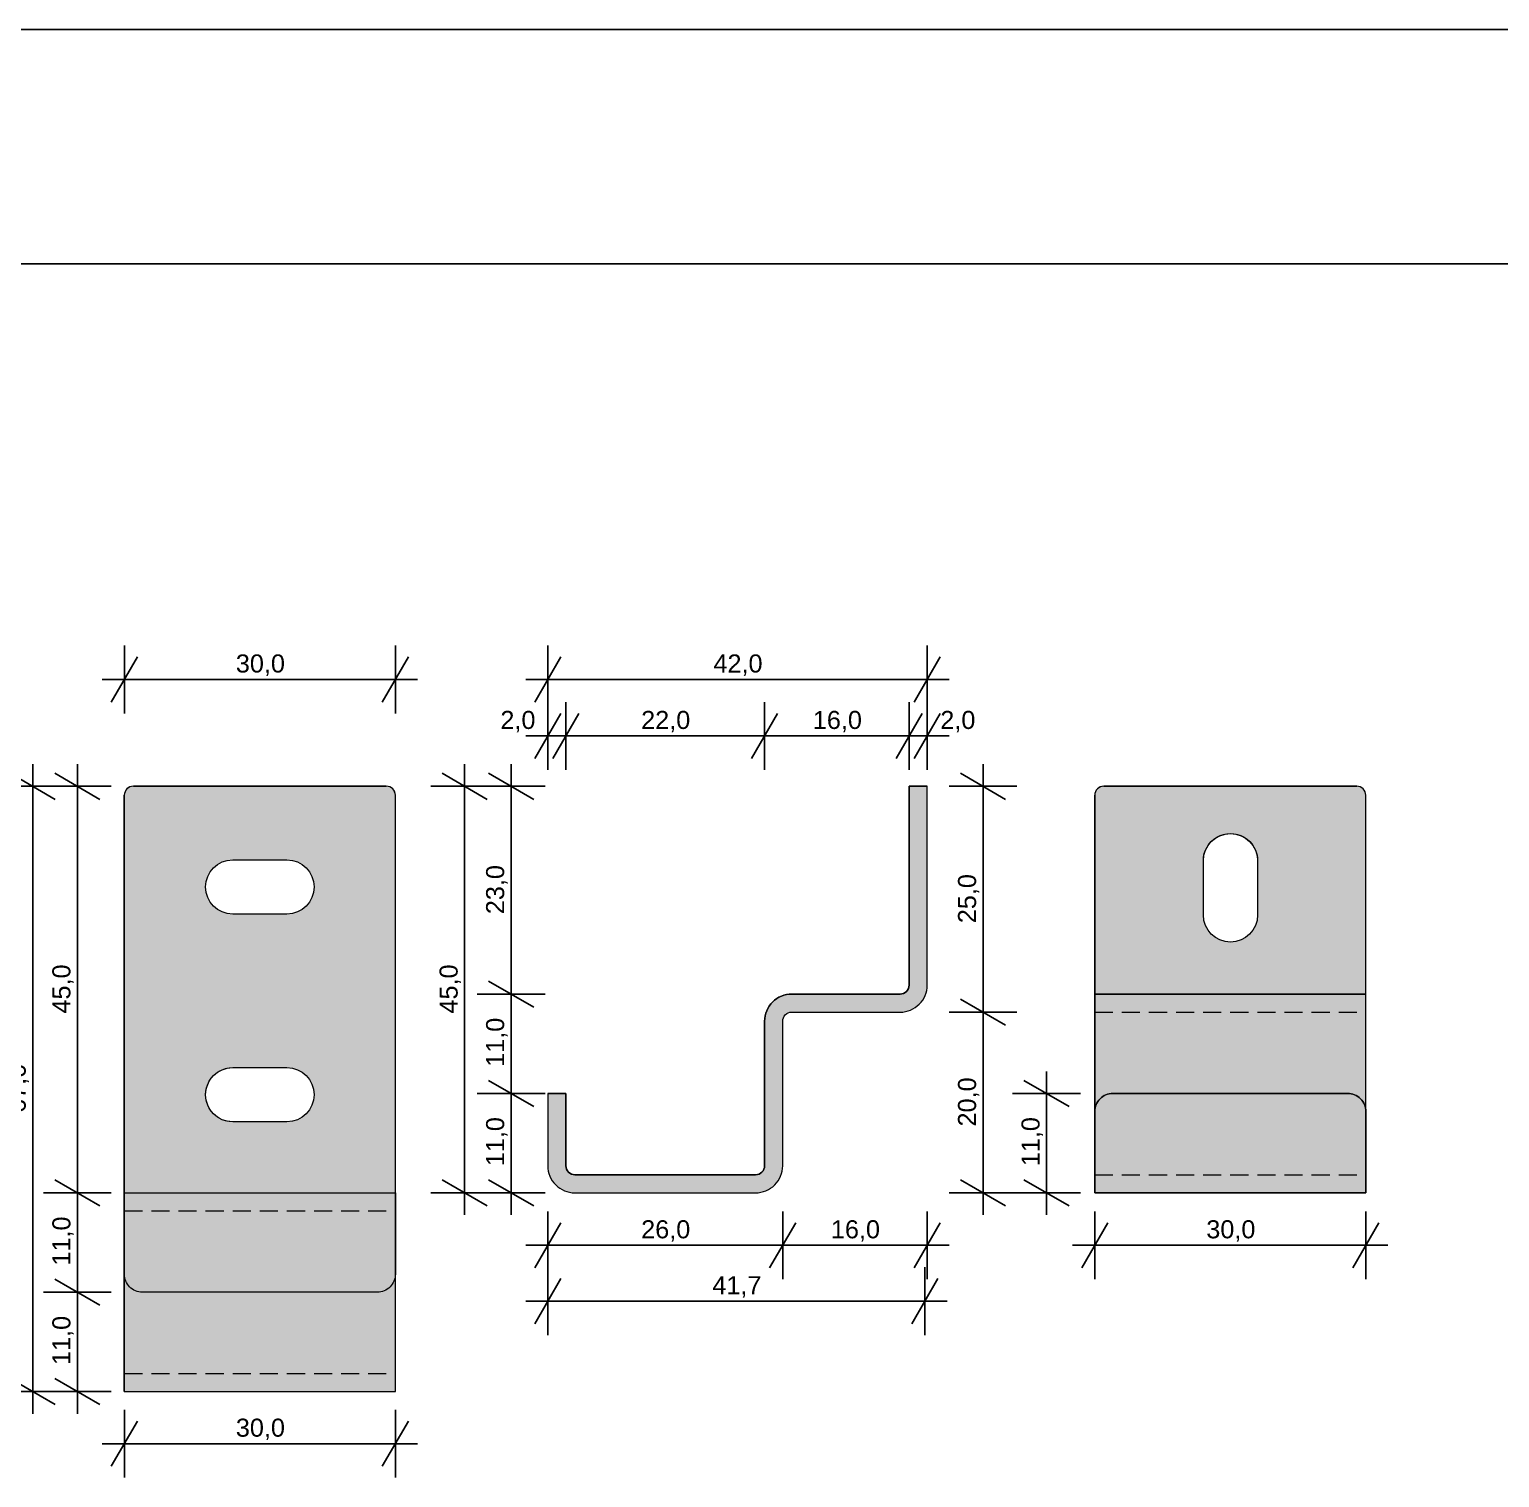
# Model space of a CAD drawing. Extents: x -106823 to -42801, y 48734 to 74234.
# Drawn here: x -49850 to -48223, y 72631 to 74234 of the extents above; entities that cross this region are included whole.
import ezdxf

# ---------------------------------------------------------------- set-up
doc = ezdxf.new("R2010")
doc.units = 0
doc.header["$MEASUREMENT"] = 0
doc.linetypes.add('Hidden Line', pattern=[30, 20, -10])
for name, color, linetype, lineweight, true_color in [('2D Drafting - General_Pen_No__141', 7, 'Continuous', 0, 0xe8e8e8), ('2D Drafting - General_Pen_No__2', 7, 'Continuous', 15, 0x7f7f7f), ('2D Drafting - General_Pen_No__5', 7, 'Continuous', 25, 0x40a5ff), ('Dimensioning - General_Pen_No__5', 7, 'Continuous', 25, 0x40a5ff), ('ELE-VIEW_1_Pen_No__2', 7, 'Continuous', 15, 0x7f7f7f), ('ELE-warstwy_Pen_No__2', 7, 'Continuous', 15, 0x7f7f7f), ('F0-warstwy_Pen_No__2', 7, 'Continuous', 15, 0x7f7f7f)]:
    doc.layers.add(name, color=color, linetype=linetype, lineweight=lineweight, true_color=true_color)
doc.layers.add('Dimensioning - General', color=7, linetype='Continuous')
doc.styles.add('GENERATED_STYLE_2', font='arial.ttf')
doc.dimstyles.new('GENERATED_STYLE__3', dxfattribs={"dimtxt": 20, "dimasz": 38, "dimexe": 0.18, "dimexo": 0, "dimgap": 0.09, "dimtad": 1, "dimtih": 1, "dimtoh": 1, "dimdec": 1, "dimlfac": 0.1, "dimzin": 0, "dimdsep": 46, "dimtxsty": 'GENERATED_STYLE_2', "dimblk": 'ARROWHEAD_2', "dimblk1": 'ARROWHEAD_2', "dimblk2": 'ARROWHEAD_2', "dimcen": 0.09, "dimclrd": 256, "dimclre": 256, "dimclrt": 256, "dimadec": 0, "dimazin": 0, "dimtfac": 1, "dimtdec": 4, "dimtmove": 0, "dimatfit": 3, "dimfxl": 0, "dimtolj": 1, "dimtzin": 0, "dimarcsym": 0})
doc.dimstyles.new('GENERATED_STYLE__4', dxfattribs={"dimtxt": 20, "dimasz": 38, "dimexe": 0.18, "dimexo": 0, "dimgap": 0.09, "dimtad": 1, "dimdec": 1, "dimlfac": 0.1, "dimzin": 0, "dimdsep": 46, "dimtxsty": 'GENERATED_STYLE_2', "dimblk": 'ARROWHEAD_2', "dimblk1": 'ARROWHEAD_2', "dimblk2": 'ARROWHEAD_2', "dimcen": 0.09, "dimclrd": 256, "dimclre": 256, "dimclrt": 256, "dimadec": 0, "dimazin": 0, "dimtfac": 1, "dimtdec": 4, "dimtmove": 0, "dimatfit": 3, "dimfxl": 0, "dimtolj": 1, "dimtzin": 0, "dimarcsym": 0})

# ---------------------------------------------------------------- blocks, each defined once
blk = doc.blocks.new('*D94')
at = {"layer": 'Dimensioning - General_Pen_No__5', "linetype": 'Continuous'}
for p, q in [((-49846.1, 73396.1), (-49846.1, 73420.5)), ((-49821.1, 73381.6), (-49871.1, 73410.5)), ((-49808.6, 73396.1), (-49883.6, 73396.1)), ((-49846.1, 72726.1), (-49846.1, 73396.1)), ((-49871.1, 72740.5), (-49821.1, 72711.6)), ((-49808.6, 72726.1), (-49883.6, 72726.1)), ((-49846.1, 72701.6), (-49846.1, 72726.1))]:
    blk.add_line(p, q, dxfattribs=at)
at = {"layer": 'Dimensioning - General_Pen_No__5', "insert": (-49850.1, 73034.5), "char_height": 20, "attachment_point": 7, "rotation": 90, "style": 'GENERATED_STYLE_2'}
blk.add_mtext('{67,0}', dxfattribs=at)
blk = doc.blocks.new('ARROWHEAD_2')
at = {"color": 0, "linetype": 'Continuous', "lineweight": 0}
for p, q in [((-0.378, -0.655), (0.378, 0.655)), ((0, 0), (-1, 0))]:
    blk.add_line(p, q, dxfattribs=at)
blk = doc.blocks.new('*D96')
at = {"layer": 'Dimensioning - General_Pen_No__5', "linetype": 'Continuous'}
for p, q in [((-49821.7, 72850.5), (-49771.7, 72821.6)), ((-49759.2, 72836.1), (-49834.2, 72836.1)), ((-49796.7, 72726.1), (-49796.7, 72836.1)), ((-49821.7, 72740.5), (-49771.7, 72711.6)), ((-49759.2, 72726.1), (-49834.2, 72726.1)), ((-49796.7, 72701.6), (-49796.7, 72726.1))]:
    blk.add_line(p, q, dxfattribs=at)
at = {"layer": 'Dimensioning - General_Pen_No__5', "char_height": 20, "attachment_point": 7, "rotation": 90, "style": 'GENERATED_STYLE_2'}
for s, insert in [('{45,0}', (-49800.7, 73144.5)), ('{11,0}', (-49800.7, 72865.5)), ('{11,0}', (-49800.7, 72755.5))]:
    blk.add_mtext(s, dxfattribs=dict(at, insert=insert))
blk = doc.blocks.new('*D97')
at = {"layer": 'Dimensioning - General_Pen_No__5', "linetype": 'Continuous'}
for p, q in [((-49821.7, 72960.5), (-49771.7, 72931.6)), ((-49759.2, 72946.1), (-49834.2, 72946.1)), ((-49796.7, 72836.1), (-49796.7, 72946.1)), ((-49821.7, 72850.5), (-49771.7, 72821.6)), ((-49759.2, 72836.1), (-49834.2, 72836.1))]:
    blk.add_line(p, q, dxfattribs=at)
at = {"layer": 'Dimensioning - General_Pen_No__5', "char_height": 20, "attachment_point": 7, "rotation": 90, "style": 'GENERATED_STYLE_2'}
for s, insert in [('{45,0}', (-49800.7, 73144.5)), ('{11,0}', (-49800.7, 72865.5)), ('{11,0}', (-49800.7, 72755.5))]:
    blk.add_mtext(s, dxfattribs=dict(at, insert=insert))
blk = doc.blocks.new('*D98')
at = {"layer": 'Dimensioning - General_Pen_No__5', "linetype": 'Continuous'}
for p, q in [((-49796.7, 73396.1), (-49796.7, 73420.5)), ((-49771.7, 73381.6), (-49821.7, 73410.5)), ((-49759.2, 73396.1), (-49834.2, 73396.1)), ((-49796.7, 72946.1), (-49796.7, 73396.1)), ((-49821.7, 72960.5), (-49771.7, 72931.6)), ((-49759.2, 72946.1), (-49834.2, 72946.1))]:
    blk.add_line(p, q, dxfattribs=at)
at = {"layer": 'Dimensioning - General_Pen_No__5', "char_height": 20, "attachment_point": 7, "rotation": 90, "style": 'GENERATED_STYLE_2'}
for s, insert in [('{45,0}', (-49800.7, 73144.5)), ('{11,0}', (-49800.7, 72865.5)), ('{11,0}', (-49800.7, 72755.5))]:
    blk.add_mtext(s, dxfattribs=dict(at, insert=insert))
blk = doc.blocks.new('*D99')
at = {"layer": 'Dimensioning - General_Pen_No__5', "linetype": 'Continuous'}
for p, q in [((-49744.7, 73476.8), (-49744.7, 73551.8)), ((-49444.7, 73476.8), (-49444.7, 73551.8)), ((-49730.3, 73539.3), (-49759.2, 73489.3)), ((-49459.2, 73489.3), (-49430.3, 73539.3)), ((-49769.2, 73514.3), (-49744.7, 73514.3)), ((-49744.7, 73514.3), (-49444.7, 73514.3)), ((-49444.7, 73514.3), (-49420.3, 73514.3))]:
    blk.add_line(p, q, dxfattribs=at)
at = {"layer": 'Dimensioning - General_Pen_No__5', "insert": (-49621.3, 73518.3), "char_height": 20, "attachment_point": 7, "style": 'GENERATED_STYLE_2'}
blk.add_mtext('{30,0}', dxfattribs=at)
blk = doc.blocks.new('*D100')
at = {"layer": 'Dimensioning - General_Pen_No__5', "linetype": 'Continuous'}
for p, q in [((-49276, 73414.3), (-49276, 73489.3)), ((-49256, 73414.3), (-49256, 73489.3)), ((-49261.6, 73476.8), (-49290.5, 73426.8)), ((-49241.6, 73476.8), (-49270.5, 73426.8)), ((-49300.5, 73451.8), (-49276, 73451.8)), ((-49276, 73451.8), (-49256, 73451.8))]:
    blk.add_line(p, q, dxfattribs=at)
at = {"layer": 'Dimensioning - General_Pen_No__5', "char_height": 20, "attachment_point": 7, "style": 'GENERATED_STYLE_2'}
for s, insert in [('{2,0}', (-49328.5, 73455.8)), ('{22,0}', (-49172.7, 73455.8)), ('{16,0}', (-48982.7, 73455.8)), ('{2,0}', (-48841.6, 73455.8))]:
    blk.add_mtext(s, dxfattribs=dict(at, insert=insert))
blk = doc.blocks.new('*D101')
at = {"layer": 'Dimensioning - General_Pen_No__5', "linetype": 'Continuous'}
for p, q in [((-49256, 73414.3), (-49256, 73489.3)), ((-49036, 73414.3), (-49036, 73489.3)), ((-49241.6, 73476.8), (-49270.5, 73426.8)), ((-49021.6, 73476.8), (-49050.5, 73426.8)), ((-49256, 73451.8), (-49036, 73451.8))]:
    blk.add_line(p, q, dxfattribs=at)
at = {"layer": 'Dimensioning - General_Pen_No__5', "char_height": 20, "attachment_point": 7, "style": 'GENERATED_STYLE_2'}
for s, insert in [('{2,0}', (-49328.5, 73455.8)), ('{22,0}', (-49172.7, 73455.8)), ('{16,0}', (-48982.7, 73455.8)), ('{2,0}', (-48841.6, 73455.8))]:
    blk.add_mtext(s, dxfattribs=dict(at, insert=insert))
blk = doc.blocks.new('*D102')
at = {"layer": 'Dimensioning - General_Pen_No__5', "linetype": 'Continuous'}
for p, q in [((-49036, 73414.3), (-49036, 73489.3)), ((-48876, 73414.3), (-48876, 73489.3)), ((-49021.6, 73476.8), (-49050.5, 73426.8)), ((-48890.5, 73426.8), (-48861.6, 73476.8)), ((-49036, 73451.8), (-48876, 73451.8))]:
    blk.add_line(p, q, dxfattribs=at)
at = {"layer": 'Dimensioning - General_Pen_No__5', "char_height": 20, "attachment_point": 7, "style": 'GENERATED_STYLE_2'}
for s, insert in [('{2,0}', (-49328.5, 73455.8)), ('{22,0}', (-49172.7, 73455.8)), ('{16,0}', (-48982.7, 73455.8)), ('{2,0}', (-48841.6, 73455.8))]:
    blk.add_mtext(s, dxfattribs=dict(at, insert=insert))
blk = doc.blocks.new('*D103')
at = {"layer": 'Dimensioning - General_Pen_No__5', "linetype": 'Continuous'}
for p, q in [((-48876, 73414.3), (-48876, 73489.3)), ((-48856, 73414.3), (-48856, 73489.3)), ((-48890.5, 73426.8), (-48861.6, 73476.8)), ((-48841.6, 73476.8), (-48870.5, 73426.8)), ((-48876, 73451.8), (-48856, 73451.8)), ((-48856, 73451.8), (-48831.6, 73451.8))]:
    blk.add_line(p, q, dxfattribs=at)
at = {"layer": 'Dimensioning - General_Pen_No__5', "char_height": 20, "attachment_point": 7, "style": 'GENERATED_STYLE_2'}
for s, insert in [('{2,0}', (-49328.5, 73455.8)), ('{22,0}', (-49172.7, 73455.8)), ('{16,0}', (-48982.7, 73455.8)), ('{2,0}', (-48841.6, 73455.8))]:
    blk.add_mtext(s, dxfattribs=dict(at, insert=insert))
blk = doc.blocks.new('*D104')
at = {"layer": 'Dimensioning - General_Pen_No__5', "linetype": 'Continuous'}
for p, q in [((-49276, 73476.8), (-49276, 73551.8)), ((-48856, 73476.8), (-48856, 73551.8)), ((-49261.6, 73539.3), (-49290.5, 73489.3)), ((-48870.5, 73489.3), (-48841.6, 73539.3)), ((-49300.5, 73514.3), (-49276, 73514.3)), ((-49276, 73514.3), (-48856, 73514.3)), ((-48856, 73514.3), (-48831.6, 73514.3))]:
    blk.add_line(p, q, dxfattribs=at)
at = {"layer": 'Dimensioning - General_Pen_No__5', "insert": (-49092.7, 73518.3), "char_height": 20, "attachment_point": 7, "style": 'GENERATED_STYLE_2'}
blk.add_mtext('{42,0}', dxfattribs=at)
blk = doc.blocks.new('*D105')
at = {"layer": 'Dimensioning - General_Pen_No__5', "linetype": 'Continuous'}
for p, q in [((-49341.6, 73070.5), (-49291.6, 73041.6)), ((-49279.1, 73056.1), (-49354.1, 73056.1)), ((-49316.6, 72946.1), (-49316.6, 73056.1)), ((-49341.6, 72960.5), (-49291.6, 72931.6)), ((-49279.1, 72946.1), (-49354.1, 72946.1)), ((-49316.6, 72921.6), (-49316.6, 72946.1))]:
    blk.add_line(p, q, dxfattribs=at)
at = {"layer": 'Dimensioning - General_Pen_No__5', "char_height": 20, "attachment_point": 7, "rotation": 90, "style": 'GENERATED_STYLE_2'}
for s, insert in [('{23,0}', (-49320.6, 73254.5)), ('{11,0}', (-49320.6, 73085.5)), ('{11,0}', (-49320.6, 72975.5))]:
    blk.add_mtext(s, dxfattribs=dict(at, insert=insert))
blk = doc.blocks.new('*D106')
at = {"layer": 'Dimensioning - General_Pen_No__5', "linetype": 'Continuous'}
for p, q in [((-49341.6, 73180.5), (-49291.6, 73151.6)), ((-49279.1, 73166.1), (-49354.1, 73166.1)), ((-49316.6, 73056.1), (-49316.6, 73166.1)), ((-49341.6, 73070.5), (-49291.6, 73041.6)), ((-49279.1, 73056.1), (-49354.1, 73056.1))]:
    blk.add_line(p, q, dxfattribs=at)
at = {"layer": 'Dimensioning - General_Pen_No__5', "char_height": 20, "attachment_point": 7, "rotation": 90, "style": 'GENERATED_STYLE_2'}
for s, insert in [('{23,0}', (-49320.6, 73254.5)), ('{11,0}', (-49320.6, 73085.5)), ('{11,0}', (-49320.6, 72975.5))]:
    blk.add_mtext(s, dxfattribs=dict(at, insert=insert))
blk = doc.blocks.new('*D107')
at = {"layer": 'Dimensioning - General_Pen_No__5', "linetype": 'Continuous'}
for p, q in [((-49316.6, 73396.1), (-49316.6, 73420.5)), ((-49291.6, 73381.6), (-49341.6, 73410.5)), ((-49279.1, 73396.1), (-49354.1, 73396.1)), ((-49316.6, 73166.1), (-49316.6, 73396.1)), ((-49341.6, 73180.5), (-49291.6, 73151.6)), ((-49279.1, 73166.1), (-49354.1, 73166.1))]:
    blk.add_line(p, q, dxfattribs=at)
at = {"layer": 'Dimensioning - General_Pen_No__5', "char_height": 20, "attachment_point": 7, "rotation": 90, "style": 'GENERATED_STYLE_2'}
for s, insert in [('{23,0}', (-49320.6, 73254.5)), ('{11,0}', (-49320.6, 73085.5)), ('{11,0}', (-49320.6, 72975.5))]:
    blk.add_mtext(s, dxfattribs=dict(at, insert=insert))
blk = doc.blocks.new('*D108')
at = {"layer": 'Dimensioning - General_Pen_No__5', "linetype": 'Continuous'}
for p, q in [((-49368.1, 73396.1), (-49368.1, 73420.5)), ((-49343.1, 73381.6), (-49393.1, 73410.5)), ((-49330.6, 73396.1), (-49405.6, 73396.1)), ((-49368.1, 72946.1), (-49368.1, 73396.1)), ((-49393.1, 72960.5), (-49343.1, 72931.6)), ((-49330.6, 72946.1), (-49405.6, 72946.1)), ((-49368.1, 72921.6), (-49368.1, 72946.1))]:
    blk.add_line(p, q, dxfattribs=at)
at = {"layer": 'Dimensioning - General_Pen_No__5', "insert": (-49372.1, 73144.5), "char_height": 20, "attachment_point": 7, "rotation": 90, "style": 'GENERATED_STYLE_2'}
blk.add_mtext('{45,0}', dxfattribs=at)
blk = doc.blocks.new('*D109')
at = {"layer": 'Dimensioning - General_Pen_No__5', "linetype": 'Continuous'}
for p, q in [((-49276, 72850.5), (-49276, 72925.5)), ((-49016, 72850.5), (-49016, 72925.5)), ((-49261.6, 72913), (-49290.5, 72863)), ((-49001.6, 72913), (-49030.5, 72863)), ((-49300.5, 72888), (-49276, 72888)), ((-49276, 72888), (-49016, 72888))]:
    blk.add_line(p, q, dxfattribs=at)
at = {"layer": 'Dimensioning - General_Pen_No__5', "char_height": 20, "attachment_point": 7, "style": 'GENERATED_STYLE_2'}
for s, insert in [('{26,0}', (-49172.7, 72892)), ('{16,0}', (-48962.7, 72892))]:
    blk.add_mtext(s, dxfattribs=dict(at, insert=insert))
blk = doc.blocks.new('*D110')
at = {"layer": 'Dimensioning - General_Pen_No__5', "linetype": 'Continuous'}
for p, q in [((-49016, 72850.5), (-49016, 72925.5)), ((-48856, 72850.5), (-48856, 72925.5)), ((-49001.6, 72913), (-49030.5, 72863)), ((-48870.5, 72863), (-48841.6, 72913)), ((-49016, 72888), (-48856, 72888)), ((-48856, 72888), (-48831.6, 72888))]:
    blk.add_line(p, q, dxfattribs=at)
at = {"layer": 'Dimensioning - General_Pen_No__5', "char_height": 20, "attachment_point": 7, "style": 'GENERATED_STYLE_2'}
for s, insert in [('{26,0}', (-49172.7, 72892)), ('{16,0}', (-48962.7, 72892))]:
    blk.add_mtext(s, dxfattribs=dict(at, insert=insert))
blk = doc.blocks.new('*D111')
at = {"layer": 'Dimensioning - General_Pen_No__5', "linetype": 'Continuous'}
for p, q in [((-49261.6, 72851.1), (-49290.5, 72801.1)), ((-49276, 72788.6), (-49276, 72863.6)), ((-48873, 72801.1), (-48844.2, 72851.1)), ((-48858.6, 72788.6), (-48858.6, 72863.6)), ((-49300.5, 72826.1), (-49276, 72826.1)), ((-49276, 72826.1), (-48858.6, 72826.1)), ((-48858.6, 72826.1), (-48834.1, 72826.1))]:
    blk.add_line(p, q, dxfattribs=at)
at = {"layer": 'Dimensioning - General_Pen_No__5', "insert": (-49093.9, 72830.1), "char_height": 20, "attachment_point": 7, "style": 'GENERATED_STYLE_2'}
blk.add_mtext('{41,7}', dxfattribs=at)
blk = doc.blocks.new('*D112')
at = {"layer": 'Dimensioning - General_Pen_No__5', "linetype": 'Continuous'}
for p, q in [((-49744.7, 72630.9), (-49744.7, 72705.9)), ((-49444.7, 72630.9), (-49444.7, 72705.9)), ((-49730.3, 72693.4), (-49759.2, 72643.4)), ((-49459.2, 72643.4), (-49430.3, 72693.4)), ((-49769.2, 72668.4), (-49744.7, 72668.4)), ((-49744.7, 72668.4), (-49444.7, 72668.4)), ((-49444.7, 72668.4), (-49420.3, 72668.4))]:
    blk.add_line(p, q, dxfattribs=at)
at = {"layer": 'Dimensioning - General_Pen_No__5', "insert": (-49621.3, 72672.4), "char_height": 20, "attachment_point": 7, "style": 'GENERATED_STYLE_2'}
blk.add_mtext('{30,0}', dxfattribs=at)
blk = doc.blocks.new('*D113')
at = {"layer": 'Dimensioning - General_Pen_No__5', "linetype": 'Continuous'}
for p, q in [((-48819.3, 73160.5), (-48769.3, 73131.6)), ((-48756.8, 73146.1), (-48831.8, 73146.1)), ((-48794.3, 72946.1), (-48794.3, 73146.1)), ((-48819.3, 72960.5), (-48769.3, 72931.6)), ((-48756.8, 72946.1), (-48831.8, 72946.1)), ((-48794.3, 72921.6), (-48794.3, 72946.1))]:
    blk.add_line(p, q, dxfattribs=at)
at = {"layer": 'Dimensioning - General_Pen_No__5', "char_height": 20, "attachment_point": 7, "rotation": 90, "style": 'GENERATED_STYLE_2'}
for s, insert in [('{25,0}', (-48798.3, 73244.5)), ('{20,0}', (-48798.3, 73019.5))]:
    blk.add_mtext(s, dxfattribs=dict(at, insert=insert))
blk = doc.blocks.new('*D114')
at = {"layer": 'Dimensioning - General_Pen_No__5', "linetype": 'Continuous'}
for p, q in [((-48794.3, 73396.1), (-48794.3, 73420.5)), ((-48769.3, 73381.6), (-48819.3, 73410.5)), ((-48756.8, 73396.1), (-48831.8, 73396.1)), ((-48794.3, 73146.1), (-48794.3, 73396.1)), ((-48819.3, 73160.5), (-48769.3, 73131.6)), ((-48756.8, 73146.1), (-48831.8, 73146.1))]:
    blk.add_line(p, q, dxfattribs=at)
at = {"layer": 'Dimensioning - General_Pen_No__5', "char_height": 20, "attachment_point": 7, "rotation": 90, "style": 'GENERATED_STYLE_2'}
for s, insert in [('{25,0}', (-48798.3, 73244.5)), ('{20,0}', (-48798.3, 73019.5))]:
    blk.add_mtext(s, dxfattribs=dict(at, insert=insert))
blk = doc.blocks.new('*D115')
at = {"layer": 'Dimensioning - General_Pen_No__5', "linetype": 'Continuous'}
for p, q in [((-48724, 73056.1), (-48724, 73080.5)), ((-48699, 73041.6), (-48749, 73070.5)), ((-48686.5, 73056.1), (-48761.5, 73056.1)), ((-48724, 72946.1), (-48724, 73056.1)), ((-48749, 72960.5), (-48699, 72931.6)), ((-48686.5, 72946.1), (-48761.5, 72946.1)), ((-48724, 72921.6), (-48724, 72946.1))]:
    blk.add_line(p, q, dxfattribs=at)
at = {"layer": 'Dimensioning - General_Pen_No__5', "insert": (-48728, 72975.5), "char_height": 20, "attachment_point": 7, "rotation": 90, "style": 'GENERATED_STYLE_2'}
blk.add_mtext('{11,0}', dxfattribs=at)
blk = doc.blocks.new('*D116')
at = {"layer": 'Dimensioning - General_Pen_No__5', "linetype": 'Continuous'}
for p, q in [((-48670.6, 72850.5), (-48670.6, 72925.5)), ((-48370.6, 72850.5), (-48370.6, 72925.5)), ((-48656.2, 72913), (-48685.1, 72863)), ((-48385.1, 72863), (-48356.2, 72913)), ((-48695.1, 72888), (-48670.6, 72888)), ((-48670.6, 72888), (-48370.6, 72888)), ((-48370.6, 72888), (-48346.2, 72888))]:
    blk.add_line(p, q, dxfattribs=at)
at = {"layer": 'Dimensioning - General_Pen_No__5', "insert": (-48547.2, 72892), "char_height": 20, "attachment_point": 7, "style": 'GENERATED_STYLE_2'}
blk.add_mtext('{30,0}', dxfattribs=at)

msp = doc.modelspace()

# ---------------------------------------------------------------- hatches: boundary and pattern name
at = {"layer": '2D Drafting - General_Pen_No__141', "linetype": 'Continuous'}
h = msp.add_hatch(color=256, dxfattribs=at)
h.paths.add_polyline_path([(-49744.73, 72726.08), (-49444.73, 72726.08), (-49444.73, 73386.08, 0.4142136), (-49454.73, 73396.08), (-49734.73, 73396.08, 0.4142136), (-49744.73, 73386.08)], flags=0)
h.paths.add_polyline_path([(-49624.73, 73024.68, -1.0000002), (-49624.73, 73084.68), (-49564.73, 73084.68, -1), (-49564.73, 73024.68)], flags=0)
h.paths.add_polyline_path([(-49624.73, 73254.68, -1), (-49624.73, 73314.68), (-49564.73, 73314.68, -1), (-49564.73, 73254.68)], flags=0)
for points in [[(-49256.05, 72976.08), (-49256.05, 73056.08), (-49276.05, 73056.08), (-49276.05, 72976.08, 0.4142136), (-49246.05, 72946.08), (-49046.05, 72946.08, 0.4142136), (-49016.05, 72976.08), (-49016.05, 73136.08, -0.4142136), (-49006.05, 73146.08), (-48943.27, 73146.08), (-48886.05, 73146.08, 0.4142136), (-48856.05, 73176.08), (-48856.05, 73396.08), (-48876.05, 73396.08), (-48876.05, 73176.08, -0.4142136), (-48886.05, 73166.08), (-48943.27, 73166.08), (-49006.05, 73166.08, 0.4142136), (-49036.05, 73136.08), (-49036.05, 72976.08, -0.4142136), (-49046.05, 72966.08), (-49246.05, 72966.08, -0.4142136)], [(-48390.64, 73056.08, -0.4142136), (-48370.64, 73036.08), (-48370.64, 73166.08), (-48670.64, 73166.08), (-48670.64, 73036.08, -0.4142136), (-48650.64, 73056.08)], [(-48370.64, 72946.08), (-48370.64, 73036.08, 0.4142136), (-48390.64, 73056.08), (-48650.64, 73056.08, 0.4142136), (-48670.64, 73036.08), (-48670.64, 72946.08)]]:
    msp.add_hatch(color=256, dxfattribs=at).paths.add_polyline_path(points, flags=0)
h = msp.add_hatch(color=256, dxfattribs=at)
h.paths.add_polyline_path([(-48670.64, 73386.08), (-48670.64, 73166.08), (-48370.64, 73166.08), (-48370.64, 73386.08, 0.4142136), (-48380.64, 73396.08), (-48660.64, 73396.08, 0.4142136)], flags=0)
h.paths.add_polyline_path([(-48550.41, 73313.69, -1.0000005), (-48490.41, 73313.69), (-48490.41, 73253.69, -1), (-48550.41, 73253.69)], flags=0)

# ---------------------------------------------------------------- linework, layer by layer
at = {"layer": '2D Drafting - General_Pen_No__2', "linetype": 'Continuous', "flags": 128}
for points in [[(-49744.73, 72726.08), (-49444.73, 72726.08), (-49444.73, 73386.08, 0.4142136), (-49454.73, 73396.08), (-49734.73, 73396.08, 0.4142136), (-49744.73, 73386.08)], [(-49256.05, 72976.08), (-49256.05, 73056.08), (-49276.05, 73056.08), (-49276.05, 72976.08, 0.4142136), (-49246.05, 72946.08), (-49046.05, 72946.08, 0.4142136), (-49016.05, 72976.08), (-49016.05, 73136.08, -0.4142136), (-49006.05, 73146.08), (-48943.27, 73146.08), (-48886.05, 73146.08, 0.4142136), (-48856.05, 73176.08), (-48856.05, 73396.08), (-48876.05, 73396.08), (-48876.05, 73176.08, -0.4142136), (-48886.05, 73166.08), (-48943.27, 73166.08), (-49006.05, 73166.08, 0.4142136), (-49036.05, 73136.08), (-49036.05, 72976.08, -0.4142136), (-49046.05, 72966.08), (-49246.05, 72966.08, -0.4142136)], [(-48670.64, 73386.08), (-48670.64, 73166.08), (-48370.64, 73166.08), (-48370.64, 73386.08, 0.4142136), (-48380.64, 73396.08), (-48660.64, 73396.08, 0.4142136)], [(-48550.41, 73313.69, -1.0000005), (-48490.41, 73313.69), (-48490.41, 73253.69, -1), (-48550.41, 73253.69)], [(-49624.73, 73254.68, -1), (-49624.73, 73314.68), (-49564.73, 73314.68, -1), (-49564.73, 73254.68)], [(-48390.64, 73056.08, -0.4142136), (-48370.64, 73036.08), (-48370.64, 73166.08), (-48670.64, 73166.08), (-48670.64, 73036.08, -0.4142136), (-48650.64, 73056.08)], [(-49624.73, 73024.68, -1.0000002), (-49624.73, 73084.68), (-49564.73, 73084.68, -1), (-49564.73, 73024.68)], [(-48370.64, 72946.08), (-48370.64, 73036.08, 0.4142136), (-48390.64, 73056.08), (-48650.64, 73056.08, 0.4142136), (-48670.64, 73036.08), (-48670.64, 72946.08)]]:
    msp.add_lwpolyline(points, format="xyb", close=True, dxfattribs=at)
at = {"layer": '2D Drafting - General_Pen_No__5', "linetype": 'Continuous'}
for p, q in [((-98135.54, 74233.87), (-42800.66, 74233.87)), ((-97875.9, 73974.23), (-43060.3, 73974.23))]:
    msp.add_line(p, q, dxfattribs=at)
at = {"layer": 'ELE-VIEW_1_Pen_No__2', "linetype": 'Continuous'}
for p, q in [((-48876.05, 73396.08), (-48856.05, 73396.08)), ((-49276.05, 73056.08), (-49256.05, 73056.08)), ((-49744.73, 72946.08), (-49444.73, 72946.08)), ((-48670.64, 72946.08), (-48370.64, 72946.08))]:
    msp.add_line(p, q, dxfattribs=at)
at = {"layer": 'ELE-VIEW_1_Pen_No__2', "linetype": 'Continuous', "flags": 128}
for points in [[(-49276.05, 73056.08), (-49276.05, 72976.08, 0.4142136), (-49246.05, 72946.08), (-49046.05, 72946.08, 0.4142136), (-49016.05, 72976.08), (-49016.05, 73136.08, -0.4142136), (-49006.05, 73146.08), (-48943.27, 73146.08), (-48886.05, 73146.08, 0.4142136), (-48856.05, 73176.08), (-48856.05, 73396.08)], [(-49256.05, 73056.08), (-49256.05, 72976.08, 0.4142136), (-49246.05, 72966.08), (-49046.05, 72966.08, 0.4142136), (-49036.05, 72976.08), (-49036.05, 73136.08, -0.4142136), (-49006.05, 73166.08), (-48943.27, 73166.08), (-48886.05, 73166.08, 0.4142136), (-48876.05, 73176.08), (-48876.05, 73396.08)]]:
    msp.add_lwpolyline(points, format="xyb", dxfattribs=at)
for points in [[(-48490.41, 73253.69, -1), (-48550.41, 73253.69), (-48550.41, 73313.69, -1), (-48490.41, 73313.69)], [(-49624.73, 73254.68, -1), (-49624.73, 73314.68), (-49564.73, 73314.68, -1), (-49564.73, 73254.68)], [(-49624.73, 73024.68, -1), (-49624.73, 73084.68), (-49564.73, 73084.68, -1), (-49564.73, 73024.68)], [(-48650.64, 73056.08), (-48390.64, 73056.08, -0.4142136), (-48370.64, 73036.08), (-48370.64, 72946.08), (-48670.64, 72946.08), (-48670.64, 73036.08, -0.4142136)], [(-49744.73, 72946.08), (-49444.73, 72946.08), (-49444.73, 72856.08, -0.4142136), (-49464.73, 72836.08), (-49724.73, 72836.08, -0.4142136), (-49744.73, 72856.08)]]:
    msp.add_lwpolyline(points, format="xyb", close=True, dxfattribs=at)
at = {"layer": 'ELE-warstwy_Pen_No__2', "linetype": 'Continuous'}
for p, q in [((-49734.73, 73396.08), (-49454.73, 73396.08)), ((-48660.64, 73396.08), (-48380.64, 73396.08)), ((-49744.73, 72726.08), (-49744.73, 73386.08)), ((-49444.73, 72726.08), (-49444.73, 73386.08)), ((-48670.64, 72946.08), (-48670.64, 73386.08)), ((-48370.64, 72946.08), (-48370.64, 73386.08)), ((-48670.64, 73166.08), (-48370.64, 73166.08)), ((-49744.73, 72726.08), (-49444.73, 72726.08))]:
    msp.add_line(p, q, dxfattribs=at)
for centre, start, end in [((-49734.73, 73386.08), 90, 180), ((-49454.73, 73386.08), 0, 90), ((-48660.64, 73386.08), 90, 180), ((-48380.64, 73386.08), 0, 90)]:
    msp.add_arc(centre, 10, start, end, dxfattribs=at)
at = {"layer": 'F0-warstwy_Pen_No__2', "linetype": 'Hidden Line'}
for p, q in [((-48670.64, 73146.08), (-48370.64, 73146.08)), ((-48670.64, 72966.08), (-48370.64, 72966.08)), ((-49744.73, 72926.08), (-49444.73, 72926.08)), ((-49744.73, 72746.08), (-49444.73, 72746.08))]:
    msp.add_line(p, q, dxfattribs=at)

# ---------------------------------------------------------------- dimensions: what is measured, and where the dimension line sits
at = {"layer": 'Dimensioning - General', "color": 161, "linetype": 'Continuous', "lineweight": 25, "true_color": 0x40a5ff}
for base, p1, p2, picture, middle in [((-49744.73, 73514.26), (-49744.73, 73056.08), (-49444.73, 73386.08), '*D99', (-49594.73, 73528.26)), ((-49276.05, 73514.26), (-49276.05, 73056.08), (-48856.05, 73396.08), '*D104', (-49066.05, 73528.26)), ((-49276.05, 73451.8), (-49276.05, 73056.08), (-49256.05, 73056.08), '*D100', (-49309.51, 73465.8)), ((-49276.05, 73451.8), (-49256.05, 73056.08), (-49036.05, 73136.08), '*D101', (-49146.05, 73465.8)), ((-49276.05, 73451.8), (-49036.05, 73136.08), (-48876.05, 73396.08), '*D102', (-48956.05, 73465.8)), ((-49276.05, 73451.8), (-48876.05, 73396.08), (-48856.05, 73396.08), '*D103', (-48822.58, 73465.8)), ((-49276.05, 72887.97), (-49016.05, 72976.08), (-48856.05, 73176.08), '*D110', (-48936.05, 72901.97)), ((-49276.05, 72826.14), (-49276.05, 72976.08), (-48858.6, 73163.98), '*D111', (-49067.32, 72840.14)), ((-49276.05, 72887.97), (-49276.05, 73056.08), (-49016.05, 72976.08), '*D109', (-49146.05, 72901.97)), ((-48670.64, 72887.97), (-48670.64, 72946.08), (-48370.64, 72946.08), '*D116', (-48520.64, 72901.97)), ((-49744.73, 72668.36), (-49744.73, 72726.08), (-49444.73, 72726.08), '*D112', (-49594.73, 72682.36))]:
    dim = msp.add_linear_dim(base=base, p1=p1, p2=p2, dimstyle='GENERATED_STYLE__3', dxfattribs=at)
    dim.commit()
    dim.dimension.update_dxf_attribs({"geometry": picture, "text_midpoint": middle})
for base, p1, p2, picture, middle in [((-49846.14, 72726.08), (-49744.73, 72726.08), (-49734.73, 73396.08), '*D94', (-49860.14, 73061.08)), ((-49796.67, 72726.08), (-49444.73, 72946.08), (-49454.73, 73396.08), '*D98', (-49810.67, 73171.08)), ((-49368.14, 72946.08), (-49246.05, 72946.08), (-48856.05, 73396.08), '*D108', (-49382.14, 73171.08)), ((-49316.61, 72946.08), (-49006.05, 73166.08), (-48876.05, 73396.08), '*D107', (-49330.61, 73281.08)), ((-48794.31, 72946.08), (-48886.05, 73146.08), (-48856.05, 73396.08), '*D114', (-48808.31, 73271.08)), ((-49316.61, 72946.08), (-49246.05, 72946.08), (-49256.05, 73056.08), '*D105', (-49330.61, 73001.08)), ((-49316.61, 72946.08), (-49256.05, 73056.08), (-49006.05, 73166.08), '*D106', (-49330.61, 73111.08)), ((-48794.31, 72946.08), (-49046.05, 72946.08), (-48886.05, 73146.08), '*D113', (-48808.31, 73046.08)), ((-49796.67, 72726.08), (-49444.73, 72726.08), (-49464.73, 72836.08), '*D96', (-49810.67, 72781.08)), ((-49796.67, 72726.08), (-49464.73, 72836.08), (-49444.73, 72946.08), '*D97', (-49810.67, 72891.08)), ((-48724, 72946.08), (-48670.64, 72946.08), (-48650.64, 73056.08), '*D115', (-48738, 73001.08))]:
    dim = msp.add_linear_dim(base=base, p1=p1, p2=p2, angle=90, dimstyle='GENERATED_STYLE__4', dxfattribs=at)
    dim.commit()
    dim.dimension.update_dxf_attribs({"geometry": picture, "text_midpoint": middle})

doc.saveas('drawing.dxf')
